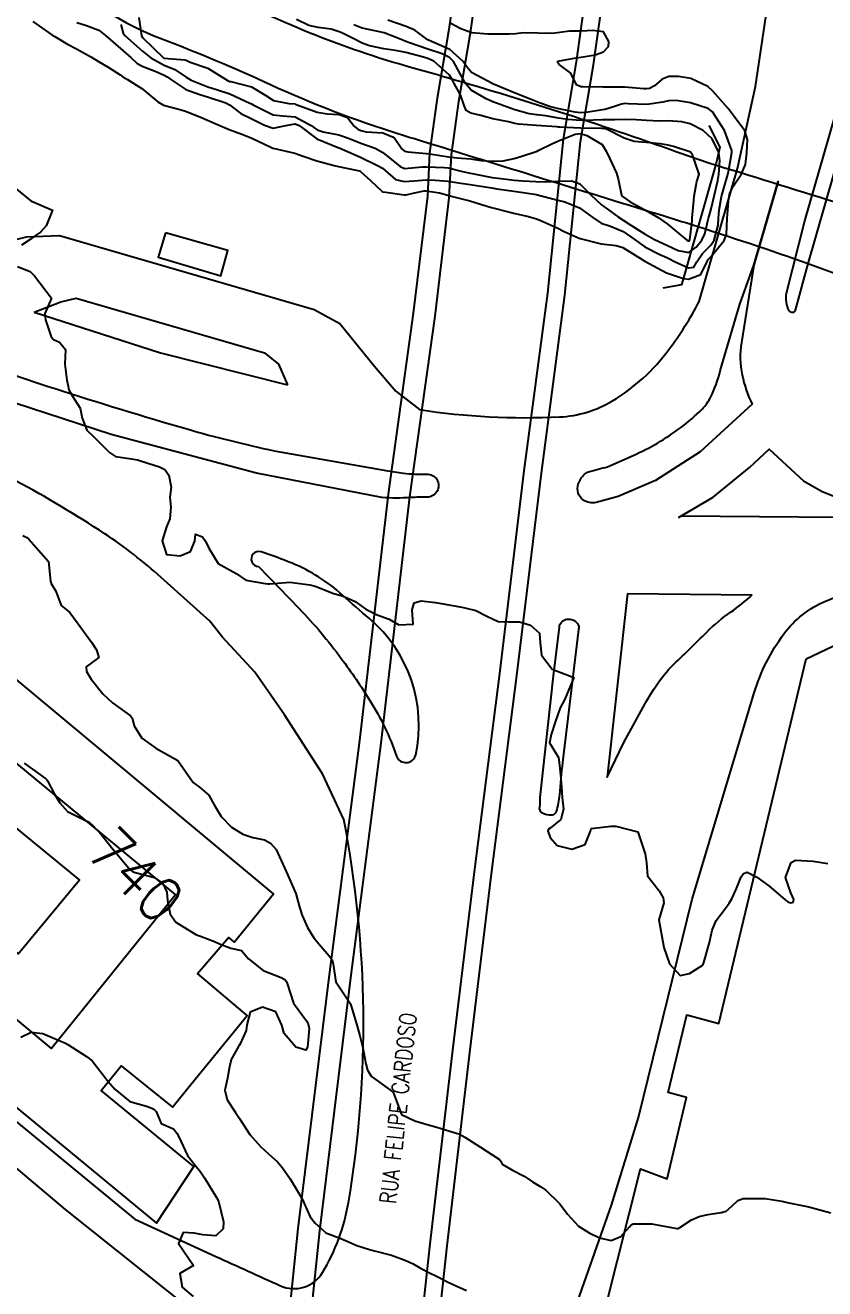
# Model space of a CAD drawing. Header units: metres. Extents: x 307586 to 320046, y 7427249 to 7434250.
# Drawn here: x 317271.5 to 317344.4, y 7432218.8 to 7432334 of the extents above; entities that cross this region are included whole.
import ezdxf
from ezdxf.enums import TextEntityAlignment as Align

# ---------------------------------------------------------------- set-up
doc = ezdxf.new("R2010")
doc.units = ezdxf.units.M
doc.header["$MEASUREMENT"] = 0
for name, color, linetype in [('Cotas', 45, 'Continuous'), ('Curvas de Nivel 1m', 11, 'Continuous'), ('Curvas de Nivel 5m', 15, 'Continuous'), ('Edificações', 30, 'Continuous'), ('Hidrografia', 140, 'Continuous'), ('Pontes_Viadutos_Tubos', 190, 'Continuous'), ('TEXTO', 45, 'Continuous'), ('Vias Primárias', 230, 'Continuous')]:
    doc.layers.add(name, color=color, linetype=linetype)
doc.styles.add('ROMANS', font='romans', dxfattribs={"height": 0.2})
doc.styles.add('Style-STANDARD', font='STANDARD.shx')

msp = doc.modelspace()

# ---------------------------------------------------------------- linework, layer by layer
at = {"layer": 'Curvas de Nivel 1m', "flags": 128}
for points, elevation in [([(317272.24, 7432334.32), (317273.97, 7432333.12), (317274.22, 7432332.95), (317275.38, 7432332.26), (317276.21, 7432331.84), (317277.56, 7432331.08), (317278.2, 7432330.67), (317279.1, 7432330.16), (317280.19, 7432329.48), (317280.44, 7432329.3), (317280.87, 7432329.04), (317282.17, 7432328.21), (317283.63, 7432327.01), (317284.15, 7432326.7), (317285.52, 7432326.35), (317286.14, 7432326.17), (317287.45, 7432325.65), (317288.14, 7432325.35), (317289.07, 7432324.94), (317290.13, 7432324.5), (317291.28, 7432324.07), (317292.12, 7432323.73), (317293.92, 7432322.88), (317294.11, 7432322.79), (317294.25, 7432322.74), (317296.11, 7432322.32), (317296.87, 7432322.07), (317298.1, 7432321.64), (317299.7, 7432321.21), (317300.09, 7432321.11), (317301.68, 7432320.79), (317302.01, 7432320.71), (317302.08, 7432320.67), (317303.01, 7432319.84), (317304.06, 7432318.82), (317304.11, 7432318.8), (317304.4, 7432318.76), (317306.06, 7432318.54), (317306.24, 7432318.54), (317307.01, 7432318.72), (317307.89, 7432318.89), (317308.06, 7432318.89), (317309.3, 7432318.7), (317310.06, 7432318.49), (317310.34, 7432318.4), (317312.05, 7432317.97), (317313.01, 7432317.69), (317314.04, 7432317.37), (317315.71, 7432316.95), (317316.04, 7432316.87), (317317.28, 7432316.6), (317318.03, 7432316.37), (317318.38, 7432316.24), (317320.02, 7432315.51), (317320.65, 7432315.2), (317322.01, 7432314.58), (317322.12, 7432314.54), (317324.01, 7432314.06), (317325.4, 7432313.9), (317326.01, 7432313.72), (317327.99, 7432312.47), (317329.98, 7432311.42), (317331.51, 7432310.89), (317331.97, 7432310.83), (317333.11, 7432311.27), (317333.64, 7432312.4), (317333.76, 7432312.64), (317334, 7432312.89), (317335.23, 7432314.38), (317335.44, 7432314.96), (317335.51, 7432316.38), (317335.62, 7432317.94), (317335.68, 7432318.38), (317335.76, 7432318.69), (317336.07, 7432319.34), (317336.77, 7432320.37), (317337.16, 7432321.3), (317337.31, 7432322.36), (317337.35, 7432323.58), (317337.11, 7432324.37), (317336.15, 7432325.67), (317335.59, 7432326.39), (317334.18, 7432328.02), (317333.73, 7432328.4), (317332.19, 7432329.12), (317331.08, 7432329.32), (317330.19, 7432329.31), (317329.58, 7432329.06), (317328.89, 7432328.46), (317328.42, 7432328.23), (317328.18, 7432328.19), (317327.9, 7432328.2), (317326.18, 7432328.34), (317324.35, 7432328.35), (317324.18, 7432328.35), (317322.36, 7432328.36), (317322.18, 7432328.36), (317321.77, 7432328.55), (317321.26, 7432329.62), (317320.2, 7432330.41), (317320.06, 7432330.57), (317320.08, 7432330.7), (317320.21, 7432330.75), (317321.75, 7432331.01), (317322.21, 7432331.09), (317323.47, 7432331.28), (317324.22, 7432331.55), (317324.68, 7432332.06), (317324.73, 7432332.51), (317324.24, 7432333.4), (317323.27, 7432333.5), (317322.24, 7432333.45), (317321.14, 7432333.46), (317320.24, 7432333.32), (317319.58, 7432333.24), (317318.24, 7432333.27), (317316.91, 7432333.29), (317316.24, 7432333.22), (317315.68, 7432333.18), (317314.24, 7432333.18), (317313.7, 7432333.19), (317312.24, 7432333.31), (317311.23, 7432333.66), (317310.25, 7432334.18)], 737), ([(317276.24, 7432334.25), (317277.11, 7432333.96), (317278.24, 7432333.55), (317278.84, 7432333.06), (317280.22, 7432331.88), (317281.17, 7432331.04), (317281.7, 7432330.53), (317282.2, 7432330.26), (317283.39, 7432329.81), (317284.19, 7432329.43), (317284.48, 7432329.29), (317284.9, 7432328.99), (317286.17, 7432328.14), (317287.44, 7432327.68), (317288.16, 7432327.47), (317289.81, 7432326.93), (317290.15, 7432326.74), (317291.18, 7432325.95), (317292.14, 7432325.5), (317293.35, 7432324.89), (317294.13, 7432324.62), (317295.27, 7432324.86), (317296.13, 7432325), (317296.49, 7432324.85), (317298.12, 7432323.65), (317300.1, 7432322.82), (317300.15, 7432322.81), (317302.1, 7432321.97), (317303.64, 7432321.21), (317304.09, 7432320.97), (317304.33, 7432320.76), (317305.27, 7432319.93), (317306.07, 7432319.74), (317306.97, 7432319.82), (317308.07, 7432319.91), (317308.89, 7432319.88), (317310.07, 7432319.77), (317311.02, 7432319.62), (317312.07, 7432319.47), (317313.45, 7432319.26), (317314.07, 7432319.16), (317314.52, 7432319.09), (317316.07, 7432318.88), (317317.95, 7432318.59), (317318.06, 7432318.57), (317318.09, 7432318.56), (317320.06, 7432318.06), (317320.72, 7432317.9), (317322.05, 7432317.35), (317323.17, 7432316.53), (317324.03, 7432315.96), (317324.86, 7432315.67), (317326.02, 7432315.19), (317327.04, 7432314.48), (317328.01, 7432313.78), (317329.37, 7432313.08), (317330, 7432312.82), (317330.25, 7432312.7), (317330.7, 7432312.44), (317331.98, 7432311.87), (317332.45, 7432311.95), (317332.73, 7432312.41), (317333.24, 7432313.17), (317334.01, 7432313.94), (317334.33, 7432314.4), (317334.67, 7432315.76), (317334.72, 7432316.39), (317334.78, 7432317.13), (317335, 7432318.39), (317335.22, 7432319.24), (317335.56, 7432320.39), (317335.66, 7432320.82), (317335.93, 7432322.38), (317335.92, 7432322.58), (317335.26, 7432324.39), (317334.16, 7432326.1), (317333.76, 7432326.4), (317332.17, 7432326.93), (317330.87, 7432327.14), (317330.17, 7432327.1), (317329.64, 7432326.98), (317328.17, 7432326.77), (317326.49, 7432326.82), (317326.17, 7432326.85), (317325.86, 7432326.81), (317325.06, 7432326.51), (317324.35, 7432326.32), (317324.15, 7432326.29), (317322.64, 7432326.05), (317322.15, 7432326.02), (317321.66, 7432326.06), (317320.15, 7432326.36), (317319.32, 7432326.58), (317318.16, 7432327), (317317.49, 7432327.28), (317316.17, 7432327.81), (317314.21, 7432328.61), (317314.18, 7432328.62), (317314.14, 7432328.64), (317312.19, 7432329.67), (317311.75, 7432330.22), (317311.44, 7432330.67), (317310.22, 7432331.79), (317308.3, 7432332.64), (317308.23, 7432332.66), (317308.13, 7432332.71), (317307.04, 7432333.53), (317306.24, 7432333.88), (317304.57, 7432334.44)], 736), ([(317281.9, 7432334.68), (317282.14, 7432333.02), (317282.23, 7432332.87), (317284.17, 7432331), (317284.2, 7432330.99), (317286.08, 7432330.85), (317286.2, 7432330.81), (317286.56, 7432330.61), (317288.19, 7432330.07), (317290.02, 7432328.93), (317290.18, 7432328.87), (317290.26, 7432328.85), (317292.17, 7432328.36), (317293.46, 7432327.59), (317294.16, 7432327.14), (317295.55, 7432326.86), (317296.12, 7432326.82), (317296.15, 7432326.81), (317296.23, 7432326.77), (317298.15, 7432326.07), (317299.06, 7432325.9), (317300.14, 7432325.85), (317300.91, 7432325.57), (317301.5, 7432324.79), (317301.86, 7432324.51), (317302.13, 7432324.4), (317302.62, 7432324.28), (317304.13, 7432324.17), (317305.15, 7432323.77), (317305.87, 7432322.73), (317306.11, 7432322.51), (317306.39, 7432322.44), (317308.11, 7432322.29), (317308.58, 7432322.23), (317310.1, 7432321.98), (317310.89, 7432321.89), (317312.1, 7432321.8), (317313.08, 7432321.67), (317314.1, 7432321.59), (317315.08, 7432321.64), (317316.1, 7432321.84), (317316.69, 7432322.02), (317318.11, 7432322.49), (317318.19, 7432322.52), (317318.35, 7432322.59), (317319.51, 7432323.19), (317320.12, 7432323.45), (317321.64, 7432324.06), (317322.13, 7432324.11), (317322.72, 7432323.94), (317324.12, 7432323.11), (317324.48, 7432322.52), (317324.8, 7432321.81), (317325.41, 7432320.5), (317325.56, 7432319.98), (317325.86, 7432318.49), (317325.96, 7432318.39), (317326.06, 7432318.31), (317326.65, 7432317.89), (317328.05, 7432317.12), (317329.2, 7432316.46), (317330.03, 7432315.89), (317331.8, 7432314.42), (317331.94, 7432314.35), (317332.01, 7432314.33), (317332.06, 7432314.37), (317332.09, 7432314.42), (317332.3, 7432316.16), (317332.32, 7432316.42), (317332.46, 7432318.01), (317332.49, 7432318.42), (317332.74, 7432319.75), (317332.94, 7432320.41), (317332.35, 7432322.18), (317332.17, 7432322.42), (317332.11, 7432322.45), (317330.61, 7432322.94), (317330.12, 7432323.05), (317329.4, 7432323.17), (317328.12, 7432323.3), (317327.04, 7432323.4), (317326.12, 7432323.69), (317324.5, 7432324.52), (317324.13, 7432324.59), (317324.06, 7432324.59), (317322.13, 7432324.6), (317320.25, 7432324.69), (317320.13, 7432324.7), (317319.98, 7432324.72), (317318.14, 7432324.84), (317316.49, 7432324.97), (317316.14, 7432325.03), (317315.59, 7432325.17), (317314.14, 7432325.45), (317313.05, 7432325.75), (317312.15, 7432325.98), (317311.71, 7432326.23), (317311.53, 7432326.67), (317311.19, 7432327.65), (317310.62, 7432328.68), (317310.47, 7432328.97), (317310.19, 7432329.44), (317308.78, 7432330.7), (317308.21, 7432330.97), (317307.84, 7432331.08), (317306.21, 7432331.49), (317305.27, 7432331.7), (317304.22, 7432331.83), (317302.9, 7432332.1), (317302.23, 7432332.36), (317301.43, 7432332.79), (317300.62, 7432333.19), (317300.24, 7432333.36), (317299.43, 7432333.63), (317298.24, 7432333.79), (317297.37, 7432333.97), (317296.25, 7432334.51)], 734), ([(317270.58, 7432319.16), (317272.05, 7432317.98), (317274.03, 7432317.12), (317273.45, 7432315.7), (317272.94, 7432315.13), (317272.38, 7432314.76), (317272, 7432314.47), (317271.2, 7432313.95)], 738), ([(317270.83, 7432312.01), (317271.97, 7432311.55), (317272.39, 7432311.14), (317273.94, 7432309.12), (317273.33, 7432307.72), (317273.39, 7432307.13), (317273.9, 7432305.58), (317274.12, 7432305.34), (317274.66, 7432305.11), (317275.22, 7432304.44), (317275.13, 7432303.1), (317275.32, 7432301.63), (317275.44, 7432301.1), (317275.51, 7432300.76), (317275.83, 7432300.17), (317276.54, 7432299.08), (317276.71, 7432298.18), (317277.15, 7432297.08), (317277.79, 7432296.46), (317279.21, 7432295.06), (317279.77, 7432294.69), (317281.21, 7432294.47), (317281.77, 7432294.39), (317282.7, 7432294.07), (317283.76, 7432293.73), (317284.27, 7432293.51), (317284.62, 7432292.99), (317284.83, 7432291.89), (317284.72, 7432290.98), (317284.79, 7432290.06), (317284.7, 7432288.99), (317284.4, 7432288.28), (317284.02, 7432286.99), (317284.42, 7432285.75), (317285.66, 7432285.64), (317286.6, 7432286.03), (317286.99, 7432286.96), (317287.05, 7432287.59), (317287.68, 7432287.37), (317287.96, 7432286.95), (317288.28, 7432286.33), (317289.13, 7432284.94), (317289.65, 7432284.61), (317290.76, 7432284.02), (317291.64, 7432283.42), (317293.39, 7432283.12), (317293.63, 7432283.08), (317293.83, 7432283.07), (317295.64, 7432283.22), (317297.48, 7432282.98), (317297.63, 7432282.95), (317298.04, 7432282.83), (317299.62, 7432282.19), (317300.45, 7432281.97), (317301.61, 7432281.47), (317302.56, 7432280.77), (317303.6, 7432280.26), (317304.69, 7432279.84), (317305.59, 7432279.34), (317306.9, 7432279.41), (317306.8, 7432280.72), (317306.99, 7432281.34), (317307.62, 7432281.54), (317308.93, 7432281.38), (317309.61, 7432281.24), (317311.33, 7432280.94), (317311.61, 7432280.89), (317312.59, 7432280.65), (317313.6, 7432280.14), (317314.62, 7432279.65), (317315.59, 7432279.61), (317316.58, 7432279.61), (317317.59, 7432279.3), (317318.41, 7432278.58), (317318.46, 7432277.69), (317318.58, 7432276.58), (317319.54, 7432275.3), (317321.53, 7432274.54), (317320.72, 7432272.55), (317320.29, 7432271.77), (317319.85, 7432270.56), (317319.47, 7432269.33), (317319.3, 7432268.57), (317319.46, 7432268.33), (317320.13, 7432267.24), (317320.22, 7432266.56), (317320.31, 7432265.68), (317320.4, 7432264.56), (317320.46, 7432263.61), (317320.6, 7432262.55), (317320.33, 7432261.6), (317319.37, 7432260.81), (317319.22, 7432260.72), (317319.17, 7432260.57), (317319.36, 7432259.96), (317320, 7432259.21), (317321.35, 7432258.89), (317322.57, 7432259.31), (317323.04, 7432260.52), (317323.11, 7432260.77), (317323.37, 7432260.81), (317324.89, 7432260.98), (317325.37, 7432260.98), (317327.36, 7432260.47), (317328.04, 7432258.46), (317328.15, 7432257.65), (317328.25, 7432256.46), (317329.3, 7432255.1), (317329.68, 7432254.44), (317329.73, 7432254), (317329.27, 7432252.44), (317329.65, 7432250.44), (317329.73, 7432249.94), (317330.25, 7432248.43), (317331.21, 7432247.37), (317332.07, 7432247.55), (317333.22, 7432248.3), (317333.31, 7432248.4), (317333.38, 7432248.55), (317333.89, 7432250.39), (317334.13, 7432251.52), (317334.51, 7432252.38), (317335.28, 7432253.41), (317335.7, 7432253.96), (317335.93, 7432254.36), (317336.35, 7432255.32), (317336.79, 7432256.36), (317337, 7432256.68), (317337.33, 7432256.78), (317338.2, 7432256.34), (317339.31, 7432255.54), (317340.75, 7432254.31), (317341.05, 7432254.06), (317341.29, 7432254), (317341.52, 7432254.07), (317341.57, 7432254.3), (317341.3, 7432254.9), (317340.82, 7432256.31), (317341.34, 7432257.67), (317341.74, 7432257.9), (317343.34, 7432257.81), (317344.67, 7432257.59)], 738), ([(317271.33, 7432287.49), (317271.68, 7432287.29), (317271.86, 7432287.14), (317273.65, 7432285.12), (317273.83, 7432283.31), (317273.9, 7432283.12), (317274.32, 7432282.41), (317274.82, 7432281.1), (317275.26, 7432280.75), (317275.6, 7432280.45), (317276.59, 7432279.08), (317277.56, 7432277.77), (317278.04, 7432277.07), (317278.24, 7432276.37), (317277.54, 7432275.83), (317277.1, 7432275.51), (317277.13, 7432275.07), (317277.53, 7432274.4), (317278.61, 7432273.06), (317279.5, 7432272.23), (317281.12, 7432271.03), (317281.27, 7432270.82), (317281.47, 7432270.13), (317282.15, 7432269.01), (317283.45, 7432268.09), (317285.43, 7432266.97), (317286.83, 7432264.96), (317287.41, 7432264.53), (317288.27, 7432263.81), (317288.74, 7432262.93), (317289.38, 7432261.88), (317290.34, 7432260.91), (317291.36, 7432260.25), (317292.29, 7432259.96), (317293.35, 7432259.74), (317293.9, 7432259.43), (317294.4, 7432258.86), (317295.31, 7432256.85), (317296.2, 7432254.84), (317296.53, 7432253.59), (317296.76, 7432252.84), (317297.26, 7432251.74), (317297.84, 7432250.82), (317298.47, 7432250.05), (317299.23, 7432249.17), (317299.5, 7432248.8), (317299.6, 7432248.41), (317299.84, 7432246.79), (317301.17, 7432244.78), (317301.77, 7432242.77), (317302.03, 7432241.89), (317302.31, 7432240.77), (317302.56, 7432239.31), (317302.72, 7432238.76), (317303.09, 7432238.17), (317305.07, 7432236.73), (317305.83, 7432234.72), (317307.05, 7432234.14), (317308.16, 7432233.81), (317309.04, 7432233.54), (317310.63, 7432233.07), (317311.04, 7432232.93), (317311.6, 7432232.65), (317313.02, 7432231.74), (317314.75, 7432230.61), (317314.86, 7432230.47), (317315, 7432230.19), (317315.95, 7432229.64), (317316.99, 7432229.08), (317317.29, 7432228.89), (317317.77, 7432228.58), (317318.53, 7432228.12), (317318.98, 7432227.82), (317320.26, 7432226.55), (317320.95, 7432225.62), (317321.95, 7432224.53), (317322.93, 7432223.93), (317323.88, 7432223.46), (317324.92, 7432223.23), (317325.8, 7432223.6), (317326.61, 7432224.47), (317326.76, 7432224.65), (317326.94, 7432224.75), (317328.65, 7432224.73), (317328.94, 7432224.69), (317330.29, 7432224.43), (317330.93, 7432224.31), (317331.03, 7432224.32), (317331.18, 7432224.42), (317332.24, 7432225.11), (317332.95, 7432225.42), (317333.75, 7432225.59), (317334.95, 7432225.76), (317335.41, 7432225.91), (317335.94, 7432226.36), (317336.46, 7432226.86), (317336.97, 7432227.05), (317337.69, 7432227.06), (317338.97, 7432227.04), (317340.47, 7432226.81), (317340.97, 7432226.69), (317342.96, 7432226.28), (317344.96, 7432225.75)], 739), ([(317271.13, 7432241.77), (317272.07, 7432242.2), (317273.14, 7432242.09), (317274.85, 7432241.37), (317275.13, 7432241.25), (317275.41, 7432241.09), (317277.11, 7432240), (317277.65, 7432239.6), (317278.05, 7432239.06), (317279.08, 7432237.72), (317279.7, 7432237.03), (317281.06, 7432235.88), (317282.6, 7432235.46), (317283.06, 7432235.28), (317283.24, 7432235.18), (317283.46, 7432234.99), (317283.93, 7432233.88), (317285.04, 7432233.4), (317285.39, 7432232.97), (317285.72, 7432232.27), (317286.33, 7432230.96), (317286.99, 7432230.13), (317287.52, 7432229.47), (317287.87, 7432228.94), (317288.96, 7432227.15), (317289.09, 7432226.92), (317289.18, 7432226.68), (317289.59, 7432224.91), (317289.57, 7432224.27), (317288.92, 7432223.66), (317287.72, 7432223.73), (317286.92, 7432223.9), (317285.94, 7432223.94), (317285.5, 7432222.96), (317286.88, 7432220.95), (317285.63, 7432220.21), (317285.84, 7432218.96), (317286.85, 7432218.13)], 741)]:
    msp.add_lwpolyline(points, dxfattribs=dict(at, elevation=elevation))
at = {"layer": 'Curvas de Nivel 5m', "flags": 128}
for points, elevation in [([(317280.24, 7432334.07), (317280.45, 7432333.27), (317280.6, 7432333.04), (317282.21, 7432331.62), (317282.97, 7432331.01), (317284.2, 7432330.34), (317285.16, 7432329.95), (317286.19, 7432329.27), (317286.67, 7432328.97), (317288.17, 7432328.37), (317288.98, 7432328.13), (317290.17, 7432327.75), (317292, 7432326.9), (317292.1, 7432326.85), (317292.15, 7432326.82), (317292.31, 7432326.74), (317294.14, 7432325.83), (317295.01, 7432325.74), (317296.14, 7432325.63), (317297.6, 7432324.84), (317298.13, 7432324.47), (317298.69, 7432324.27), (317300.12, 7432324), (317301.01, 7432323.69), (317302.12, 7432323.25), (317303.41, 7432322.77), (317304.11, 7432322.39), (317305.71, 7432321.11), (317306.09, 7432320.94), (317307.73, 7432321.07), (317308.09, 7432321.09), (317309.75, 7432321.03), (317310.09, 7432320.98), (317311.38, 7432320.67), (317311.95, 7432320.53), (317312.08, 7432320.5), (317312.27, 7432320.47), (317314.08, 7432320.11), (317315.4, 7432319.95), (317316.08, 7432319.87), (317316.88, 7432319.8), (317318.07, 7432319.76), (317318.93, 7432319.73), (317320.07, 7432319.77), (317321.35, 7432319.82), (317322.07, 7432319.53), (317323.08, 7432318.53), (317324.05, 7432317.63), (317324.69, 7432317.15), (317325.61, 7432316.5), (317326.04, 7432316.22), (317326.73, 7432315.78), (317328.02, 7432314.95), (317328.87, 7432314.46), (317330.01, 7432313.94), (317331.04, 7432313.47), (317332, 7432313.29), (317332.67, 7432313.75), (317333.2, 7432314.41), (317333.46, 7432314.97), (317333.8, 7432316.4), (317333.86, 7432316.59), (317334.05, 7432317.24), (317334.31, 7432318.4), (317334.64, 7432319.83), (317334.74, 7432320.39), (317334.83, 7432321.67), (317334.75, 7432322.39), (317334.13, 7432323.65), (317333.31, 7432324.41), (317332.14, 7432324.99), (317331.38, 7432325.19), (317330.15, 7432325.27), (317329.35, 7432325.26), (317328.15, 7432325.3), (317327.25, 7432325.38), (317326.15, 7432325.41), (317325.27, 7432325.38), (317324.14, 7432325.38), (317323.33, 7432325.34), (317322.14, 7432325.31), (317320.98, 7432325.39), (317320.14, 7432325.53), (317318.98, 7432325.74), (317318.15, 7432325.83), (317317.47, 7432325.92), (317316.15, 7432326.29), (317315.15, 7432326.63), (317314.16, 7432327.01), (317313.54, 7432327.27), (317312.17, 7432328.06), (317311.65, 7432328.67), (317311.13, 7432329.61), (317310.57, 7432330.68), (317310.21, 7432331.06), (317309.54, 7432331.37), (317308.22, 7432331.82), (317306.56, 7432332.4), (317306.23, 7432332.52), (317305.63, 7432332.75), (317304.24, 7432333.29), (317303.55, 7432333.46), (317302.24, 7432333.72), (317301.48, 7432334.03)], 735), ([(317271.43, 7432266.73), (317272.75, 7432265.79), (317273.41, 7432265.3), (317273.5, 7432265.2), (317273.55, 7432265.12), (317274.2, 7432263.91), (317274.69, 7432263.1), (317275.38, 7432262.33), (317276.85, 7432261.59), (317277.37, 7432261.35), (317277.71, 7432261.06), (317278.49, 7432260.19), (317279.34, 7432259.12), (317279.41, 7432259.04), (317279.75, 7432258.62), (317281.09, 7432257.02), (317281.31, 7432256.85), (317281.55, 7432256.77), (317283.31, 7432256.31), (317284.09, 7432255.77), (317284.43, 7432254.98), (317284.5, 7432254.2), (317284.75, 7432252.98), (317285.26, 7432252.25), (317287.08, 7432251.12), (317287.24, 7432251.05), (317287.5, 7432250.95), (317288.77, 7432250.46), (317289.24, 7432250.26), (317290.28, 7432249.86), (317291.23, 7432249.66), (317291.88, 7432248.89), (317293.21, 7432247.83), (317294.86, 7432247.2), (317295.2, 7432247), (317295.31, 7432246.85), (317295.4, 7432246.64), (317295.99, 7432244.84), (317297.16, 7432243.25), (317297.31, 7432242.98), (317297.36, 7432242.83), (317297.41, 7432242.56), (317297.26, 7432240.83), (317297.12, 7432240.56), (317296.21, 7432240.84), (317295.14, 7432242.1), (317294.93, 7432242.85), (317294.37, 7432244.07), (317293.17, 7432244.5), (317292.03, 7432244.02), (317291.74, 7432242.89), (317291.67, 7432242.37), (317291.13, 7432241.16), (317291.03, 7432240.99), (317290.98, 7432240.9), (317290.3, 7432239.72), (317290.13, 7432238.91), (317289.97, 7432238.03), (317289.72, 7432236.91), (317289.94, 7432236.03), (317290.69, 7432234.9), (317291.05, 7432234.33), (317292, 7432232.89), (317293.02, 7432231.76), (317294.02, 7432230.86), (317294.53, 7432230.39), (317294.99, 7432229.83), (317295.67, 7432228.84), (317296.78, 7432227.01), (317296.86, 7432226.83), (317296.95, 7432226.6), (317297.5, 7432225.38), (317297.97, 7432224.81), (317298.46, 7432224.34), (317298.92, 7432223.93), (317300.31, 7432223.4), (317300.92, 7432223.12), (317301.76, 7432222.77), (317302.91, 7432222.4), (317303.37, 7432222.29), (317304.9, 7432221.89), (317306.21, 7432221.4), (317306.89, 7432221.09), (317307.55, 7432220.7), (317308.43, 7432220.24), (317308.88, 7432220.03), (317310.14, 7432219.39), (317310.87, 7432219.06), (317311.76, 7432218.65)], 740)]:
    msp.add_lwpolyline(points, dxfattribs=dict(at, elevation=elevation))
at = {"layer": 'Edificações'}
for points in [[(317284.33, 7432315.06), (317283.66, 7432312.84), (317289.36, 7432311.14), (317290.01, 7432313.45)], [(317342.7, 7432276.23), (317349.24, 7432279.35), (317362.79, 7432275.56), (317373.31, 7432266.01), (317373.05, 7432265.15), (317385.13, 7432253.53), (317379.22, 7432230.28), (317371.89, 7432232.09), (317368.55, 7432217.51), (317352.93, 7432221.22), (317349.01, 7432203.49), (317342.38, 7432205.64), (317343.93, 7432212.09), (317324.47, 7432217.32), (317327.62, 7432229.75), (317330.03, 7432228.85), (317331.8, 7432236.25), (317330.13, 7432236.71), (317331.82, 7432243.8), (317334.74, 7432243)], [(317249.93, 7432260.71), (317253.02, 7432264.32), (317270.9, 7432249.35), (317276.49, 7432256.11), (317258.34, 7432270.95), (317261.3, 7432274.49), (317285.24, 7432254.72), (317273.93, 7432240.73)]]:
    msp.add_lwpolyline(points, close=True, dxfattribs=at)
msp.add_lwpolyline([(317197.62, 7432295.67), (317283.51, 7432224.79), (317286.89, 7432229.97), (317278.45, 7432236.89), (317280.27, 7432239.14), (317284.96, 7432235.36), (317286.36, 7432237.11), (317291.77, 7432243.74), (317287.23, 7432247.57), (317290.06, 7432250.85), (317290.58, 7432250.41), (317294.16, 7432254.82), (317259.25, 7432283.9)], dxfattribs=at)
at = {"layer": 'Hidrografia', "elevation": 735.42}
msp.add_lwpolyline([(317357.8, 7432313.76, 0.008081), (317334.45, 7432321.22, -0.007986), (317330.93, 7432322.42, 0.016092), (317309.43, 7432329.36, 0.001971), (317306.76, 7432330.12, -0.055718), (317288.48, 7432337.5, -0.005418), (317279.12, 7432342.68, -0.080154), (317268.77, 7432350.99, 0.058665), (317258.33, 7432360.13, -0.039243), (317242.43, 7432378.42, -0.00099), (317242, 7432379.01, -0.015037), (317236.39, 7432387.51, -0.03346), (317232.21, 7432395.39, 0.061753), (317227.11, 7432403.83, -0.014237)], format="xyb", dxfattribs=at)
at = {"layer": 'Hidrografia'}
msp.add_lwpolyline([(317221.34, 7432402.59, 0.044577), (317229.32, 7432391.65, -0.075716), (317234.35, 7432383.78, 0.064162), (317239.28, 7432375.65, 0.000059), (317239.34, 7432375.56, 0.013958), (317255.87, 7432356, 0.043032), (317266.83, 7432345.68, -0.027824), (317274.83, 7432338.59, 0.105095), (317283.83, 7432332.81, -0.017626), (317293.89, 7432328.59, 0.032552), (317305.5, 7432324.12, 0.0001), (317308.5, 7432323.19, 0.000709), (317329.85, 7432316.58, -0.002366), (317332.85, 7432315.64, -0.017247), (317354.43, 7432307.94, 0.064114), (317362.43, 7432305.9, -0.088689), (317367.53, 7432304.33, -0.156115), (317370.59, 7432301.27, 0.089682), (317379.93, 7432289.11, -0.027065), (317394.7, 7432274.18, 0.112097), (317398.31, 7432271.59, -0.035631), (317407.88, 7432266.73, 0.069636), (317422.64, 7432260.47, 0.008126), (317436.16, 7432257.06, 0.053721)], format="xyb", dxfattribs=at)
at = {"layer": 'Pontes_Viadutos_Tubos'}
msp.add_lwpolyline([(317311.59, 7432368.78), (317314.24, 7432364.01), (317313.43, 7432356.74), (317310.14, 7432333.61), (317309.09, 7432327.34), (317308.39, 7432322.35), (317308.2, 7432318.42), (317306.9, 7432307.74), (317304.61, 7432291.26), (317301.99, 7432268.8), (317299.25, 7432247.67), (317296.39, 7432224.32), (317293.28, 7432194.17), (317290.67, 7432175.21), (317288.92, 7432159.9), (317287.67, 7432148.8), (317285.93, 7432128.62), (317284.76, 7432113.06, -0.022944), (317284.53, 7432112.09), (317276.39, 7432109.82)], format="xyb", dxfattribs=at)
for points in [[(317301.41, 7432109.51), (317298.09, 7432115.37), (317298.49, 7432119.02), (317300.36, 7432139.3), (317301.57, 7432151.11), (317304.77, 7432177.66), (317307.37, 7432198.63), (317309.99, 7432222.73), (317312.06, 7432240.36), (317314.04, 7432256.63), (317316.35, 7432274.71), (317318.57, 7432293.16), (317320.72, 7432309.39), (317322.15, 7432323.39), (317323.32, 7432330.39), (317325.86, 7432348.56), (317327.06, 7432359.49), (317327.37, 7432360.83), (317330.18, 7432362.44)], [(317333.83, 7432324.86), (317334.83, 7432322.89), (317334.51, 7432321.42), (317331.33, 7432310.34), (317329.63, 7432310.01)]]:
    msp.add_lwpolyline(points, dxfattribs=at)
at = {"layer": 'Vias Primárias'}
for points in [[(317295.25, 7432193.93), (317298.37, 7432224.09), (317301.23, 7432247.42), (317303.97, 7432268.55), (317306.58, 7432291), (317308.88, 7432307.48), (317310.18, 7432318.26), (317310.37, 7432322.17), (317311.05, 7432327.03), (317312.11, 7432333.3), (317315.4, 7432356.49)], [(317295.25, 7432193.93), (317298.37, 7432224.09), (317301.23, 7432247.42), (317303.97, 7432268.55), (317306.58, 7432291), (317308.88, 7432307.48), (317310.18, 7432318.26), (317310.37, 7432322.17), (317311.05, 7432327.03), (317312.11, 7432333.3), (317315.4, 7432356.49)], [(317324.27, 7432348.76), (317321.74, 7432330.64), (317320.57, 7432323.6), (317319.13, 7432309.58), (317316.98, 7432293.36), (317314.76, 7432274.91), (317312.45, 7432256.82), (317310.47, 7432240.56), (317308.4, 7432222.91), (317305.78, 7432198.82)], [(317324.27, 7432348.76), (317321.74, 7432330.64), (317320.57, 7432323.6), (317319.13, 7432309.58), (317316.98, 7432293.36), (317314.76, 7432274.91), (317312.45, 7432256.82), (317310.47, 7432240.56), (317308.4, 7432222.91), (317305.78, 7432198.82)], [(317260.77, 7432312.66), (317263.29, 7432312.61), (317271.64, 7432314.69), (317274.66, 7432314.81), (317297.87, 7432308.08), (317300.21, 7432306.79), (317303.34, 7432302.96), (317305.32, 7432300.64), (317307.46, 7432298.95)], [(317260.77, 7432312.66), (317263.29, 7432312.61), (317271.64, 7432314.69), (317274.66, 7432314.81), (317297.87, 7432308.08), (317300.21, 7432306.79), (317303.34, 7432302.96), (317305.32, 7432300.64), (317307.46, 7432298.95)], [(317272.36, 7432307.85), (317274.79, 7432308.77), (317276.18, 7432309.12), (317293.35, 7432304.13), (317294.63, 7432303.09), (317295.45, 7432301.2)], [(317272.36, 7432307.85), (317274.79, 7432308.77), (317276.18, 7432309.12), (317293.35, 7432304.13), (317294.63, 7432303.09), (317295.45, 7432301.2)], [(317272.36, 7432307.85), (317283.86, 7432304.14), (317295.45, 7432301.2)], [(317272.36, 7432307.85), (317283.86, 7432304.14), (317295.45, 7432301.2)], [(317331.08, 7432289.13), (317334.22, 7432290.96), (317337.54, 7432293.67), (317339.33, 7432295.36), (317342.47, 7432292.47), (317344.15, 7432291.49), (317346.24, 7432290.66), (317350.19, 7432289.63), (317352.78, 7432289.05), (317331.28, 7432289.24)], [(317331.08, 7432289.13), (317334.22, 7432290.96), (317337.54, 7432293.67), (317339.33, 7432295.36), (317342.47, 7432292.47), (317344.15, 7432291.49), (317346.24, 7432290.66), (317350.19, 7432289.63), (317352.78, 7432289.05), (317331.28, 7432289.24)], [(317326.43, 7432282.19), (317337.78, 7432282.08)], [(317326.43, 7432282.19), (317337.78, 7432282.08)]]:
    msp.add_lwpolyline(points, dxfattribs=at)
for points in [[(317307.46, 7432298.95, 0.049196), (317320.23, 7432298.29, 0.124304), (317325.05, 7432299.75, 0.097866), (317330.19, 7432304.42, 0.038275), (317332.96, 7432308.81), (317336.44, 7432320.94), (317338.08, 7432328.41), (317339.92, 7432340.69)], [(317307.46, 7432298.95, 0.049196), (317320.23, 7432298.29, 0.124304), (317325.05, 7432299.75, 0.097866), (317330.19, 7432304.42, 0.038275), (317332.96, 7432308.81), (317336.44, 7432320.94), (317338.08, 7432328.41), (317339.92, 7432340.69)], [(317346.04, 7432323.36), (317342.81, 7432312.14), (317341.7, 7432308.01, -0.693898), (317341.15, 7432307.96, -0.155264), (317340.92, 7432309.56), (317342.58, 7432316.17), (317345.26, 7432325.44, 0.032977)], [(317346.04, 7432323.36), (317342.81, 7432312.14), (317341.7, 7432308.01, -0.693898), (317341.15, 7432307.96, -0.155264), (317340.92, 7432309.56), (317342.58, 7432316.17), (317345.26, 7432325.44, 0.032977)], [(317324.61, 7432293.73), (317326.93, 7432294.77, 0.055018), (317331.24, 7432297.29, 0.036963), (317333.25, 7432299.03, 0.081469), (317333.99, 7432300.07, 0.052972), (317334.88, 7432302.49), (317336.66, 7432308.58), (317337.92, 7432312.13), (317340.14, 7432319.75), (317337.92, 7432312.13), (317336.8, 7432305.06, 0.09171), (317336.87, 7432302.1, 0.059863), (317337.77, 7432299.46), (317333.03, 7432295.11), (317328.96, 7432292.5), (317325.57, 7432291.05), (317323.57, 7432290.5, -0.230564), (317322.38, 7432290.73, -0.323654), (317321.93, 7432292.15, -0.119109), (317322.5, 7432293.07, -0.119083), (317322.88, 7432293.29, -0.026367), (317324.61, 7432293.73, -6.517599)], [(317324.61, 7432293.73), (317326.93, 7432294.77, 0.055018), (317331.24, 7432297.29, 0.036963), (317333.25, 7432299.03, 0.081469), (317333.99, 7432300.07, 0.052972), (317334.88, 7432302.49), (317336.66, 7432308.58), (317337.92, 7432312.13), (317340.14, 7432319.75), (317337.92, 7432312.13), (317336.8, 7432305.06, 0.09171), (317336.87, 7432302.1, 0.059863), (317337.77, 7432299.46), (317333.03, 7432295.11), (317328.96, 7432292.5), (317325.57, 7432291.05), (317323.57, 7432290.5, -0.230564), (317322.38, 7432290.73, -0.323654), (317321.93, 7432292.15, -0.119109), (317322.5, 7432293.07, -0.119083), (317322.88, 7432293.29, -0.026367), (317324.61, 7432293.73, -6.517599)], [(317180.29, 7432309.64), (317180.28, 7432309.64), (317183.3, 7432305.54), (317186.62, 7432300.78), (317193.2, 7432294.17), (317207.78, 7432281.82), (317225.37, 7432266.97), (317243.35, 7432252.13), (317258.77, 7432239.86), (317275.16, 7432226.06), (317286.87, 7432216.72, -0.01983), (317294.6, 7432210.03, 0.044394), (317302.7, 7432203.69, 0.269729), (317308.8, 7432203.4, -0.002581), (317312.51, 7432205.29, -0.195392), (317317.68, 7432205.72), (317324.95, 7432226.44), (317327.42, 7432234.43), (317332.32, 7432254.33), (317337.97, 7432273.13, -0.087265), (317340.67, 7432278.51, -0.132883), (317344.47, 7432281.5, -0.055592), (317349.28, 7432282.87)], [(317180.29, 7432309.64), (317180.28, 7432309.64), (317183.3, 7432305.54), (317186.62, 7432300.78), (317193.2, 7432294.17), (317207.78, 7432281.82), (317225.37, 7432266.97), (317243.35, 7432252.13), (317258.77, 7432239.86), (317275.16, 7432226.06), (317286.87, 7432216.72, -0.01983), (317294.6, 7432210.03, 0.044394), (317302.7, 7432203.69, 0.269729), (317308.8, 7432203.4, -0.002581), (317312.51, 7432205.29, -0.195392), (317317.68, 7432205.72), (317324.95, 7432226.44), (317327.42, 7432234.43), (317332.32, 7432254.33), (317337.97, 7432273.13, -0.087265), (317340.67, 7432278.51, -0.132883), (317344.47, 7432281.5, -0.055592), (317349.28, 7432282.87)], [(317264.3, 7432304.47, 0.018077), (317274.25, 7432300.87, 0.007494), (317286.28, 7432297.19, 0.018557), (317294.22, 7432295.21, 0.015116), (317294.22, 7432295.21, 0.01528), (317294.22, 7432295.21), (317304.57, 7432293.36), (317306, 7432293.17, 0.044779), (317308.11, 7432293.08, -1.026051), (317308.15, 7432290.98, 0.017328), (317306.67, 7432290.93, -0.033126), (317304.04, 7432290.94), (317292.61, 7432293.16), (317279.38, 7432296.68), (317266.12, 7432301)], [(317264.3, 7432304.47, 0.018077), (317274.25, 7432300.87, 0.007494), (317286.28, 7432297.19, 0.018557), (317294.22, 7432295.21, 0.015116), (317294.22, 7432295.21, 0.01528), (317294.22, 7432295.21), (317304.57, 7432293.36), (317306, 7432293.17, 0.044779), (317308.11, 7432293.08, -1.026051), (317308.15, 7432290.98, 0.017328), (317306.67, 7432290.93, -0.033126), (317304.04, 7432290.94), (317292.61, 7432293.16), (317279.38, 7432296.68), (317266.12, 7432301)], [(317237.42, 7432261.48), (317271.58, 7432233.35), (317281.53, 7432225.16), (317288.91, 7432221.77, 0.001788), (317294.79, 7432219.1, 0.379671), (317298.62, 7432220.29, 0.094023), (317300.99, 7432226.67, 0.090026), (317300.57, 7432261.6), (317298.62, 7432265.77), (317295.17, 7432271.13), (317292.45, 7432275.02), (317289.48, 7432278.23), (317288.37, 7432279.67), (317283.93, 7432283.65, 0.036739), (317278.78, 7432287.64, 0.023838), (317270.71, 7432292.44, 0.021005)], [(317237.42, 7432261.48), (317271.58, 7432233.35), (317281.53, 7432225.16), (317288.91, 7432221.77, 0.001788), (317294.79, 7432219.1, 0.379671), (317298.62, 7432220.29, 0.094023), (317300.99, 7432226.67, 0.090026), (317300.57, 7432261.6), (317298.62, 7432265.77), (317295.17, 7432271.13), (317292.45, 7432275.02), (317289.48, 7432278.23), (317288.37, 7432279.67), (317283.93, 7432283.65, 0.036739), (317278.78, 7432287.64, 0.023838), (317270.71, 7432292.44, 0.021005)], [(317292.8, 7432284.65), (317296.49, 7432280.83, -0.032953), (317300.34, 7432276.27, -0.019473), (317302.95, 7432272.44, -0.055294), (317305.38, 7432267.38, 0.756938), (317307.12, 7432267.49, 0.276755), (317302.9, 7432279.91, -0.007463), (317300.46, 7432282.04, 0.085228), (317295.86, 7432284.95, 0.019891), (317293.03, 7432285.99, 1.156167), (317292.8, 7432284.65, 4.296951)], [(317292.8, 7432284.65), (317296.49, 7432280.83, -0.032953), (317300.34, 7432276.27, -0.019473), (317302.95, 7432272.44, -0.055294), (317305.38, 7432267.38, 0.756938), (317307.12, 7432267.49, 0.276755), (317302.9, 7432279.91, -0.007463), (317300.46, 7432282.04, 0.085228), (317295.86, 7432284.95, 0.019891), (317293.03, 7432285.99, 1.156167), (317292.8, 7432284.65, 4.296951)], [(317326.43, 7432282.19), (317324.58, 7432265.45), (317326.1, 7432268.62), (317327.84, 7432271.82, -0.021075), (317328.96, 7432273.69, -0.054708), (317330.67, 7432275.77, 0.002408), (317333.64, 7432278.68, -0.044966), (317335.86, 7432280.51, 0.040708), (317337.78, 7432282.08, 0.037097)], [(317326.43, 7432282.19), (317324.58, 7432265.45), (317326.1, 7432268.62), (317327.84, 7432271.82, -0.021075), (317328.96, 7432273.69, -0.054708), (317330.67, 7432275.77, 0.002408), (317333.64, 7432278.68, -0.044966), (317335.86, 7432280.51, 0.040708), (317337.78, 7432282.08, 0.037097)]]:
    msp.add_lwpolyline(points, format="xyb", dxfattribs=at)
msp.add_lwpolyline([(317318.45, 7432263.59), (317319.68, 7432274.68), (317320.21, 7432279.13, -0.336015), (317320.9, 7432279.85, -0.28196), (317321.86, 7432279.45, -0.217938), (317321.97, 7432278.92), (317320.5, 7432266.79, 0.0101), (317320.21, 7432263.85, -0.054059), (317319.91, 7432262.31, -0.291364), (317319.54, 7432261.99, -0.176741), (317318.66, 7432262.18, -0.32218), (317318.42, 7432262.76, 0.100237)], format="xyb", close=True, dxfattribs=at)
msp.add_lwpolyline([(317318.45, 7432263.59), (317319.68, 7432274.68), (317320.21, 7432279.13, -0.336015), (317320.9, 7432279.85, -0.28196), (317321.86, 7432279.45, -0.217938), (317321.97, 7432278.92), (317320.5, 7432266.79, 0.0101), (317320.21, 7432263.85, -0.054059), (317319.91, 7432262.31, -0.291364), (317319.54, 7432261.99, -0.176741), (317318.66, 7432262.18, -0.32218), (317318.42, 7432262.76, 0.100237)], format="xyb", close=True, dxfattribs=at)

# ---------------------------------------------------------------- texts
at = {"layer": 'Cotas', "style": 'Style-STANDARD'}
msp.add_text('740', height=4, rotation=314.978, dxfattribs=at).set_placement((317281.62, 7432256.54, 740), align=Align.MIDDLE_CENTER)
at = {"layer": 'TEXTO', "style": 'ROMANS', "width": 0.8}
msp.add_text('RUA FELIPE CARDOSO', height=1.5, rotation=83.8268, dxfattribs=at).set_placement((317305.33, 7432226.51))

doc.saveas('drawing.dxf')
